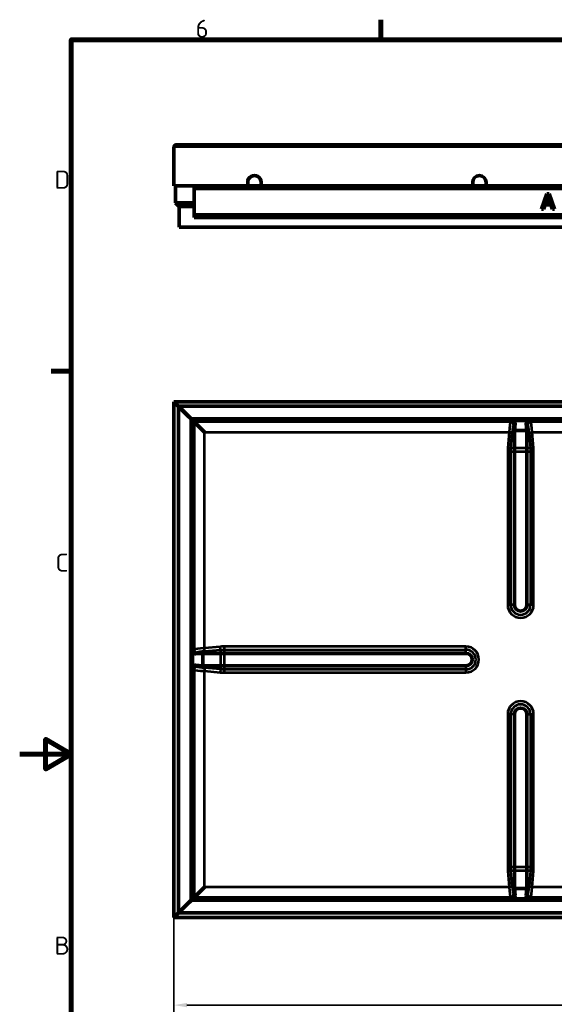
# Model space of a CAD drawing. Header units: millimetres. Extents: x 0 to 3492, y -130 to 1485.
# Drawn here: x 0 to 519, y 499 to 1455 of the extents above; entities that cross this region are included whole.
import ezdxf

# ---------------------------------------------------------------- set-up
doc = ezdxf.new("R2010")
doc.units = ezdxf.units.MM
doc.header["$LTSCALE"] = 5
for name, color, linetype, lineweight in [('Bemaßung (ISO)', 7, 'Continuous', 25), ('Rahmen (ISO)', 7, 'Continuous', 70), ('Sichtbar (ISO)', 7, 'Continuous', 50), ('Sichtbar schmal (ISO)', 7, 'Continuous', 35)]:
    doc.layers.add(name, color=color, linetype=linetype, lineweight=lineweight)
doc.styles.add('Notiztext (DIN)', font='isocpeur.ttf')
doc.styles.add('TXT 3_5', font='isocpeur.ttf')
doc.dimstyles.new('Anrin Standard (DIN)', dxfattribs={"dimscale": 5, "dimtxt": 3.5, "dimasz": 2.5, "dimexe": 2, "dimexo": 0, "dimgap": 0.8, "dimtad": 1, "dimrnd": 1e-08, "dimtxsty": 'TXT 3_5', "dimcen": 0.09, "dimdle": 10, "dimclrd": 256, "dimclre": 256, "dimclrt": 256, "dimadec": 0, "dimazin": 2, "dimtfac": 0.714286, "dimtmove": 0, "dimatfit": 3, "dimfxl": 1, "dimtolj": 1, "dimlwd": -1, "dimlwe": -1, "dimarcsym": 0})

# ---------------------------------------------------------------- blocks, each defined once
blk = doc.blocks.new('Ränder Standardrahmen')
at = {"layer": 'Rahmen (ISO)'}
for p, q in [((70, 287), (70, 290.9)), ((10, 222.75), (6.1, 222.75))]:
    blk.add_line(p, q, dxfattribs=at)
at = {"layer": 'Rahmen (ISO)', "flags": 128}
for points in [[(10, 10), (10, 287), (410, 287), (410, 10), (10, 10)], [(0, 148.5), (10, 148.5), (5, 151.39), (5, 145.61), (10, 148.5)]]:
    blk.add_lwpolyline(points, dxfattribs=at)
at = {"layer": 'Rahmen (ISO)', "char_height": 3.5, "attachment_point": 7, "style": 'Notiztext (DIN)'}
for s, insert in [('6', (34.08, 287.4)), ('D', (6.75, 258.13)), ('C', (6.93, 183.88)), ('B', (6.75, 109.63))]:
    blk.add_mtext(s, dxfattribs=dict(at, insert=insert))
blk = doc.blocks.new('*D30')
at = {"layer": 'Bemaßung (ISO)', "transparency": 16777216}
for p, q in [((149.45, 584.19), (149.45, 489.19)), ((1149.45, 584.19), (1149.45, 489.19)), ((1136.95, 499.19), (161.95, 499.19))]:
    blk.add_line(p, q, dxfattribs=at)
for points in [[(161.95, 501.27), (161.95, 497.11), (149.45, 499.19)], [(1136.95, 501.27), (1136.95, 497.11), (1149.45, 499.19)]]:
    blk.add_solid(points, dxfattribs=at)
at = {"layer": 'Defpoints', "color": 0, "transparency": 16777216}
for p in [(149.45, 584.19), (1149.45, 584.19), (149.45, 499.19)]:
    blk.add_point(p, dxfattribs=at)
at = {"layer": 'Bemaßung (ISO)', "transparency": 16777216, "insert": (628.45, 520.69), "char_height": 17.5, "attachment_point": 1, "style": 'TXT 3_5'}
blk.add_mtext('\\A1;1000', dxfattribs=at)

msp = doc.modelspace()

# ---------------------------------------------------------------- linework, layer by layer
at = {"layer": 'Sichtbar (ISO)'}
for p, q in [((149.448, 1293.35), (149.448, 1331.1)), ((1147.198, 1333.35), (151.698, 1333.35)), ((1149.448, 1293.35), (149.448, 1293.35)), ((150.948, 1276.85), (150.948, 1293.35)), ((168.948, 1262.85), (168.948, 1293.35)), ((1129.948, 1290.85), (168.948, 1290.85)), ((220.948, 1296.218), (220.948, 1296.863)), ((233.948, 1296.863), (233.948, 1296.218)), ((438.948, 1296.218), (438.948, 1296.863)), ((451.948, 1296.863), (451.948, 1296.218)), ((505.726, 1270.758), (510.782, 1285.738)), ((505.726, 1270.706), (510.782, 1285.685)), ((509.652, 1276.593), (511.961, 1283.646)), ((510.782, 1285.738), (513.238, 1285.738)), ((510.782, 1285.738), (510.782, 1285.685)), ((510.782, 1285.685), (513.238, 1285.685)), ((511.961, 1283.646), (514.283, 1276.593)), ((513.238, 1285.738), (513.238, 1285.685)), ((513.238, 1285.738), (518.294, 1270.758)), ((513.238, 1285.685), (518.294, 1270.706)), ((168.948, 1276.85), (150.948, 1276.85)), ((150.948, 1276.85), (154.448, 1273.35)), ((154.448, 1273.35), (154.448, 1253.35)), ((168.948, 1273.35), (154.448, 1273.35)), ((509.105, 1274.894), (507.743, 1270.706)), ((514.83, 1274.894), (509.105, 1274.894)), ((514.283, 1276.593), (509.652, 1276.593)), ((509.669, 1276.646), (514.266, 1276.646)), ((516.192, 1270.706), (514.83, 1274.894)), ((1129.948, 1265.195), (168.948, 1265.195)), ((1129.948, 1262.85), (168.948, 1262.85)), ((505.726, 1270.758), (505.726, 1270.706)), ((507.743, 1270.706), (505.726, 1270.706)), ((518.294, 1270.706), (516.192, 1270.706)), ((518.294, 1270.758), (518.294, 1270.706)), ((1144.448, 1253.35), (154.448, 1253.35)), ((178.917, 1054.72), (149.448, 1084.189)), ((149.448, 1084.189), (1149.448, 1084.189)), ((149.448, 584.189), (149.448, 1084.189)), ((153.948, 1079.689), (1144.948, 1079.689)), ((153.948, 1079.689), (165.448, 1068.189)), ((153.948, 588.689), (153.948, 1079.689)), ((167.448, 1066.189), (1131.448, 1066.189)), ((167.448, 1066.189), (167.448, 602.189)), ((477.051, 1066.07), (493.845, 1066.07)), ((480.028, 1062.821), (479.448, 1056.189)), ((491.448, 1056.189), (490.868, 1062.821)), ((479.448, 1056.189), (479.448, 887.189)), ((479.448, 1056.189), (491.448, 1056.189)), ((491.448, 887.189), (491.448, 1056.189)), ((167.566, 825.792), (167.566, 842.586)), ((177.448, 840.189), (170.816, 839.609)), ((432.448, 840.189), (177.448, 840.189)), ((177.448, 840.189), (177.448, 828.189)), ((170.816, 828.769), (177.448, 828.189)), ((177.448, 828.189), (432.448, 828.189)), ((479.448, 612.189), (479.448, 781.189)), ((491.448, 781.189), (491.448, 612.189)), ((149.448, 584.189), (178.917, 613.658)), ((480.028, 605.557), (479.448, 612.189)), ((479.448, 612.189), (491.448, 612.189)), ((491.448, 612.189), (490.868, 605.557)), ((1131.448, 602.189), (167.448, 602.189)), ((493.845, 602.308), (477.051, 602.308)), ((165.448, 600.189), (149.448, 584.189)), ((1149.448, 584.189), (149.448, 584.189)), ((1144.948, 588.689), (153.948, 588.689))]:
    msp.add_line(p, q, dxfattribs=at)
for centre, radius, start, end in [((151.698, 1331.1), 2.25, 90, 180), ((485.448, 887.189), 6, 180, 0), ((432.448, 834.189), 6, 270, 90), ((485.448, 781.189), 6, 0, 180)]:
    msp.add_arc(centre, radius, start, end, dxfattribs=at)
for centre, major_axis, ratio, start_param, end_param in [((227.448, 1296.863), (0, -6.525), 0.9961947, 1.5707963, 4.712389), ((445.448, 1296.863), (0, 6.525), 0.9961947, 4.712389, 7.8539816), ((221.198, 1296.218), (0, -2.868), 0.0871557, 4.712389, 6.2831853), ((233.698, 1296.218), (0, -2.868), 0.0871557, 0, 1.5707963), ((439.198, 1296.218), (0, -2.868), 0.0871557, 4.712389, 6.2831853), ((451.698, 1296.218), (0, -2.868), 0.0871557, 0, 1.5707963), ((477.026, 1063.059), (2.227, 2.048), 0.99175, 5.4565337, 7.106341), ((493.87, 1063.059), (-2.227, 2.048), 0.99175, 5.4600297, 7.1098369), ((170.578, 842.611), (-2.048, -2.227), 0.99175, 5.4600297, 7.1098369), ((170.578, 825.767), (-2.048, 2.227), 0.99175, 5.4565337, 7.106341), ((477.026, 605.319), (2.227, -2.048), 0.99175, 5.4600297, 7.1098369), ((493.87, 605.319), (-2.227, -2.048), 0.99175, 5.4565337, 7.106341)]:
    msp.add_ellipse(centre, major_axis=major_axis, ratio=ratio, start_param=start_param, end_param=end_param, dxfattribs=at)
at = {"layer": 'Sichtbar schmal (ISO)'}
for p, q in [((1149.448, 1331.1), (149.448, 1331.1)), ((221.198, 1293.35), (221.198, 1296.837)), ((233.698, 1296.837), (233.698, 1293.35)), ((439.198, 1293.35), (439.198, 1296.837)), ((451.698, 1296.837), (451.698, 1293.35)), ((165.448, 1068.189), (1133.448, 1068.189)), ((165.448, 1068.189), (165.448, 600.189)), ((475.541, 1064.682), (168.955, 1064.682)), ((168.955, 1064.682), (168.955, 844.096)), ((477.051, 1066.07), (475.541, 1064.682)), ((478.518, 1061.433), (480.028, 1062.821)), ((490.868, 1062.821), (492.378, 1061.433)), ((495.355, 1064.682), (493.845, 1066.07)), ((803.541, 1064.682), (495.355, 1064.682)), ((178.917, 1054.72), (474.372, 1054.72)), ((178.917, 845.265), (178.917, 1054.72)), ((474.372, 1054.72), (473.033, 1039.414)), ((477.349, 1054.459), (474.372, 1054.72)), ((476.01, 1039.153), (477.349, 1054.459)), ((493.547, 1054.459), (496.524, 1054.72)), ((493.547, 1054.459), (494.886, 1039.153)), ((497.863, 1039.414), (496.524, 1054.72)), ((496.524, 1054.72), (802.372, 1054.72)), ((498.003, 1035.618), (472.893, 1035.618)), ((472.893, 1035.618), (472.893, 887.189)), ((476.01, 1039.153), (473.033, 1039.414)), ((475.882, 887.189), (475.882, 1035.618)), ((494.886, 1039.153), (476.01, 1039.153)), ((494.886, 1039.153), (497.863, 1039.414)), ((495.014, 1035.618), (495.014, 887.189)), ((498.003, 887.189), (498.003, 1035.618)), ((479.448, 887.189), (472.893, 887.189)), ((498.003, 887.189), (491.448, 887.189)), ((168.955, 844.096), (167.566, 842.586)), ((170.816, 839.609), (172.204, 841.119)), ((194.223, 846.604), (178.917, 845.265)), ((179.177, 842.288), (178.917, 845.265)), ((179.177, 842.288), (194.483, 843.627)), ((194.483, 843.627), (194.223, 846.604)), ((194.483, 843.627), (194.483, 824.751)), ((432.448, 846.744), (198.019, 846.744)), ((198.019, 846.744), (198.019, 821.634)), ((198.019, 843.755), (432.448, 843.755)), ((432.448, 840.189), (432.448, 846.744)), ((167.566, 825.792), (168.955, 824.282)), ((168.955, 824.282), (168.955, 603.696)), ((172.204, 827.259), (170.816, 828.769)), ((179.177, 826.09), (178.917, 823.113)), ((178.917, 823.113), (194.223, 821.774)), ((178.917, 613.658), (178.917, 823.113)), ((194.483, 824.751), (179.177, 826.09)), ((194.483, 824.751), (194.223, 821.774)), ((432.448, 824.623), (198.019, 824.623)), ((432.448, 828.189), (432.448, 821.634)), ((198.019, 821.634), (432.448, 821.634)), ((479.448, 781.189), (472.893, 781.189)), ((472.893, 781.189), (472.893, 632.76)), ((475.882, 632.76), (475.882, 781.189)), ((491.448, 781.189), (498.003, 781.189)), ((495.014, 781.189), (495.014, 632.76)), ((498.003, 632.76), (498.003, 781.189)), ((498.003, 632.76), (472.893, 632.76)), ((476.01, 629.225), (473.033, 628.964)), ((473.033, 628.964), (474.372, 613.658)), ((477.349, 613.919), (476.01, 629.225)), ((494.886, 629.225), (476.01, 629.225)), ((494.886, 629.225), (493.547, 613.919)), ((494.886, 629.225), (497.863, 628.964)), ((496.524, 613.658), (497.863, 628.964)), ((474.372, 613.658), (178.917, 613.658)), ((477.349, 613.919), (474.372, 613.658)), ((493.547, 613.919), (496.524, 613.658)), ((802.372, 613.658), (496.524, 613.658)), ((168.955, 603.696), (475.541, 603.696)), ((475.541, 603.696), (477.051, 602.308)), ((480.028, 605.557), (478.518, 606.945)), ((492.378, 606.945), (490.868, 605.557)), ((493.845, 602.308), (495.355, 603.696)), ((495.355, 603.696), (803.541, 603.696)), ((1133.448, 600.189), (165.448, 600.189))]:
    msp.add_line(p, q, dxfattribs=at)
for centre, radius, start, end in [((485.448, 887.189), 12.555, 180, 0), ((485.448, 887.189), 9.566, 180, 0), ((432.448, 834.189), 12.555, 270, 90), ((432.448, 834.189), 9.566, 270, 90), ((485.448, 781.189), 12.555, 0, 180), ((485.448, 781.189), 9.566, 0, 180)]:
    msp.add_arc(centre, radius, start, end, dxfattribs=at)
for centre, major_axis, ratio, start_param, end_param in [((227.448, 1296.859), (6.5, 0), 0.9961947, 0, 3.1415927), ((227.448, 1296.837), (-6.25, 0), 0.9961947, 3.1415927, 6.2831853), ((445.448, 1296.859), (6.5, 0), 0.9961947, 0, 3.1415927), ((445.448, 1296.837), (-6.25, 0), 0.9961947, 3.1415927, 6.2831853), ((221.198, 1296.859), (-0.25, 0), 0.0871557, 0, 1.5707963), ((233.698, 1296.859), (0.25, 0), 0.0871557, 4.712389, 6.2831853), ((439.198, 1296.859), (-0.25, 0), 0.0871557, 0, 1.5707963), ((451.698, 1296.859), (0.25, 0), 0.0871557, 4.712389, 6.2831853), ((474.984, 1054.72), (-0.615, -10), 0.0610124, 3.2326096, 4.7161395), ((475.541, 1061.693), (-2.031, 2.208), 0.99175, 3.8857374, 5.5355446), ((477.962, 1054.459), (0.617, 7), 0.086819, 0.0949201, 1.57845), ((495.355, 1061.693), (2.031, 2.208), 0.99175, 0.7476407, 2.3974479), ((492.934, 1054.459), (0.617, -7), 0.086819, 1.5631427, 3.0466725), ((495.912, 1054.72), (-0.615, 10), 0.0610124, 4.7086385, 6.1921683), ((178.917, 844.653), (-10, -0.615), 0.0610124, 4.7086385, 6.1921683), ((171.944, 844.096), (-2.208, 2.031), 0.99175, 0.7476407, 2.3974479), ((179.177, 841.675), (7, 0.617), 0.086819, 1.5631427, 3.0466725), ((171.944, 824.282), (-2.208, -2.031), 0.99175, 3.8857374, 5.5355446), ((178.917, 823.725), (10, -0.615), 0.0610124, 3.2326096, 4.7161395), ((179.177, 826.703), (-7, 0.617), 0.086819, 0.0949201, 1.57845), ((474.984, 613.658), (0.615, -10), 0.0610124, 4.7086385, 6.1921683), ((477.962, 613.919), (-0.617, 7), 0.086819, 1.5631427, 3.0466725), ((492.934, 613.919), (-0.617, -7), 0.086819, 0.0949201, 1.57845), ((495.912, 613.658), (0.615, 10), 0.0610124, 3.2326096, 4.7161395), ((475.541, 606.685), (-2.031, -2.208), 0.99175, 0.7476407, 2.3974479), ((495.355, 606.685), (2.031, -2.208), 0.99175, 3.8857374, 5.5355446)]:
    msp.add_ellipse(centre, major_axis=major_axis, ratio=ratio, start_param=start_param, end_param=end_param, dxfattribs=at)
for points, knots in [([(473.033, 1039.414), (472.981, 1038.824), (472.95, 1038.231), (472.904, 1036.966), (472.893, 1036.292), (472.893, 1035.618)], [-0.37993803, -0.37993803, -0.37993803, -0.37993803, -0.20216685, -0.20216685, 0, 0, 0, 0]), ([(475.882, 1035.618), (475.882, 1036.258), (475.892, 1036.899), (475.935, 1038.086), (475.965, 1038.638), (476.01, 1039.153)], [0, 0, 0, 0, 0.20216685, 0.20216685, 0.37993803, 0.37993803, 0.37993803, 0.37993803]), ([(494.886, 1039.153), (494.931, 1038.64), (494.96, 1038.091), (495.004, 1036.904), (495.014, 1036.26), (495.014, 1035.618)], [0, 0, 0, 0, 0.17710475, 0.17710475, 0.37993808, 0.37993808, 0.37993808, 0.37993808]), ([(498.003, 1035.618), (498.003, 1036.294), (497.992, 1036.97), (497.946, 1038.236), (497.915, 1038.826), (497.863, 1039.414)], [-0.37993808, -0.37993808, -0.37993808, -0.37993808, -0.17710475, -0.17710475, 0, 0, 0, 0]), ([(198.019, 846.744), (197.343, 846.744), (196.667, 846.733), (195.401, 846.687), (194.811, 846.656), (194.223, 846.604)], [-0.37993808, -0.37993808, -0.37993808, -0.37993808, -0.17710475, -0.17710475, 0, 0, 0, 0]), ([(194.483, 843.627), (194.997, 843.672), (195.546, 843.701), (196.733, 843.745), (197.377, 843.755), (198.019, 843.755)], [0, 0, 0, 0, 0.17710475, 0.17710475, 0.37993808, 0.37993808, 0.37993808, 0.37993808]), ([(194.223, 821.774), (194.813, 821.722), (195.405, 821.691), (196.671, 821.645), (197.345, 821.634), (198.019, 821.634)], [-0.37993803, -0.37993803, -0.37993803, -0.37993803, -0.20216685, -0.20216685, 0, 0, 0, 0]), ([(198.019, 824.623), (197.379, 824.623), (196.738, 824.633), (195.55, 824.676), (194.998, 824.706), (194.483, 824.751)], [0, 0, 0, 0, 0.20216685, 0.20216685, 0.37993803, 0.37993803, 0.37993803, 0.37993803]), ([(472.893, 632.76), (472.893, 632.084), (472.904, 631.408), (472.95, 630.142), (472.981, 629.552), (473.033, 628.964)], [-0.37993808, -0.37993808, -0.37993808, -0.37993808, -0.17710475, -0.17710475, 0, 0, 0, 0]), ([(476.01, 629.225), (475.965, 629.738), (475.935, 630.287), (475.892, 631.474), (475.882, 632.118), (475.882, 632.76)], [0, 0, 0, 0, 0.17710475, 0.17710475, 0.37993808, 0.37993808, 0.37993808, 0.37993808]), ([(495.014, 632.76), (495.014, 632.12), (495.004, 631.479), (494.961, 630.291), (494.931, 629.74), (494.886, 629.225)], [0, 0, 0, 0, 0.20216685, 0.20216685, 0.37993803, 0.37993803, 0.37993803, 0.37993803]), ([(497.863, 628.964), (497.915, 629.554), (497.946, 630.147), (497.992, 631.412), (498.003, 632.086), (498.003, 632.76)], [-0.37993803, -0.37993803, -0.37993803, -0.37993803, -0.20216685, -0.20216685, 0, 0, 0, 0])]:
    msp.add_open_spline(points, degree=3, knots=knots, dxfattribs=at)

# ---------------------------------------------------------------- block references
at = {"xscale": 5, "yscale": 5, "zscale": 5}
msp.add_blockref('Ränder Standardrahmen', (0, 0), dxfattribs=at)

# ---------------------------------------------------------------- dimensions: what is measured, and where the dimension line sits
at = {"layer": 'Bemaßung (ISO)'}
dim = msp.add_linear_dim(base=(149.448, 499.189), p1=(1149.448, 584.189), p2=(149.448, 584.189), angle=180, dimstyle='Anrin Standard (DIN)', override={"dimgap": 0.8, "dimdec": 2, "dimtol": 0, "dimlim": 0, "dimtp": 0, "dimtm": 0, "dimtdec": 2, "dimtofl": 0, "dimatfit": 1}, dxfattribs=at)
dim.commit()
dim.dimension.update_dxf_attribs({"geometry": '*D30', "text_midpoint": (649.448, 499.189), "dimtype": 160})

doc.saveas('drawing.dxf')
